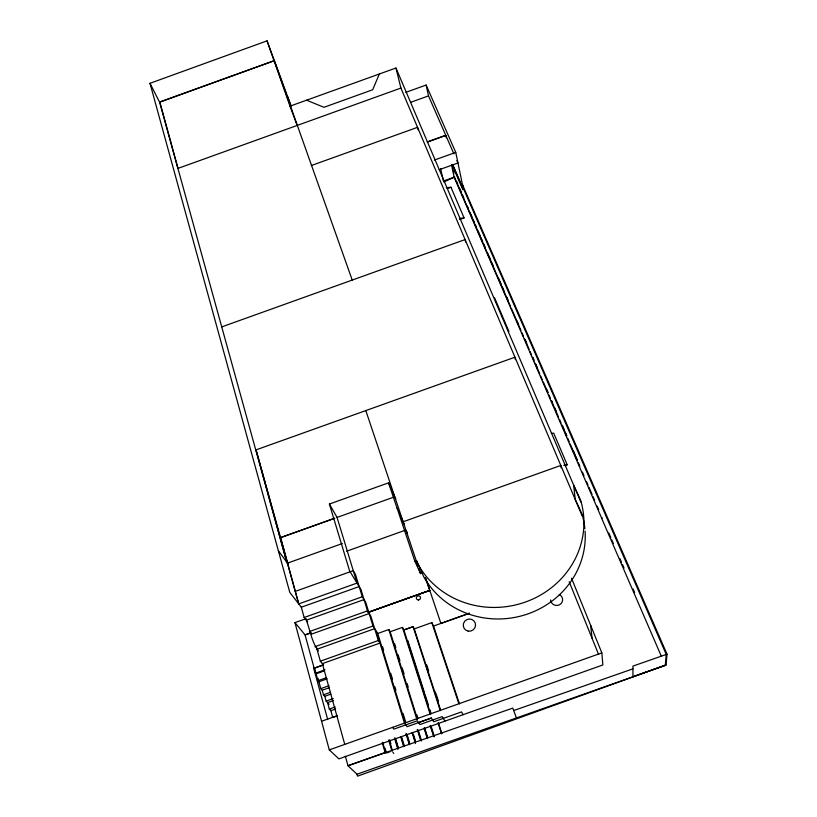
<?xml version="1.0" encoding="UTF-8"?>
<svg xmlns="http://www.w3.org/2000/svg" width="817" height="817" viewBox="0 0 817 817"><rect width="100%" height="100%" fill="white"/><g stroke="black" fill="none" stroke-linecap="round" stroke-linejoin="round"><path stroke-width="1.23" d="M665.314 665.365L666.243 654.448L461.932 185.091L462.534 184.877L667.009 654.182L666.069 664.967L632.95 676.67L632.93 666.1L667.009 654.182M666.049 665.13L357.019 774.23L347.991 765.733L345.366 756.215M379.364 73.99L372.675 89.768L323.961 107.303L306.6 100.195M443.897 181.977L454.701 176.983L443.386 181.047L440.639 168.751M307.662 621.941L304.149 617.499L301.32 607.215L289.79 592.396L149.991 83.303L267.047 40.85L291.107 106.047M149.991 83.303L159.621 102.248L274.359 60.652L352.229 280.078M274.359 60.652L159.826 101.931L177.973 168.404L400.902 88.062L395.959 68.015L290.015 106.159L267.047 40.85M405.835 92.352L426.127 85.039L455.763 152.391L462.984 187.185L462.534 184.877M410.634 102.319L428.496 95.895L426.127 85.039M311.267 165.555L417.538 127.329L418.12 129.791M427.291 141.933L445.776 135.285L446.307 137.797M427.322 142.066L445.806 135.418M434.368 160.071L455.763 152.391M439.117 169.762L457.908 163.012L456.877 160.581M447.685 188.441L450.953 187.267L464.087 217.935L459.644 219.528M221.918 326.841L465.098 239.575L465.619 242.036M665.324 665.232L357.56 776.15L357.019 774.23M286.736 562.014L256.048 449.881L514.945 357.203L515.364 359.613M316.383 646.952L320.325 661.198L322.368 663.629L379.956 643.091L378.291 640.538L370.867 616.263L367.476 610.871L360.951 589.476L349.645 571.022L329.394 504.048L388.555 482.847L395.734 499.064M329.394 504.048L337.064 517.427L357.039 583.083L298.736 603.896L280.568 537.617L334.643 518.274M337.064 517.427L393.518 497.206M342.364 543.53L287.564 563.107L280.568 537.617L334.664 518.284M585.084 531.132A85.744 80.995 -10 0 1 522.196 615.681A85.744 80.995 -10 0 1 423.318 575.975L422.205 572.993L420.53 573.585L414.822 561.187L397.123 508.327L404.17 524.065M287.073 563.23L159.621 102.248M403.149 521.767L560.809 465.455L561.126 467.886M564.935 465.608L567.212 464.802L553.681 433.112L551.363 433.408M346.633 551.22L405.406 530.192M295.305 591.355L353.261 570.664L355.405 574.218L362.278 596.757L365.74 602.333L372.971 626.016L377.74 633.492L405.406 723.729M414.822 561.187L416.517 560.585L422.205 572.993M301.32 607.215L359.174 586.565M304.149 617.499L362.278 596.757M368.477 612.239L429.793 590.436L368.528 612.29M441.977 623.044L469.489 613.22L433.531 626.057L431.836 622.615L414.28 628.876L413.096 626.69L403.874 629.927L402.444 627.415L390.148 631.735L417.446 719.001M287.553 563.066L289.095 562.515M364.045 599.607L306.293 620.215C310.307 630.438 311.696 642.05 318.385 650.883M661.259 656.051L601.629 518.244L602.323 517.998M309.429 631.572L367.476 610.871M367.905 612.413L429.752 590.354L425.79 578.61M311.471 634.115L369.161 613.536M314.943 646.707L372.971 626.016M317.016 649.229L374.666 628.671M377.74 633.492L388.821 629.539L390.189 631.817M403.884 629.968L413.096 626.69L440.281 710.627M320.325 661.198L378.291 640.538M314.157 668.143L323.603 664.772M314.177 668.245L322.582 665.252M306.201 618.632L294.947 622.605L305.078 634.921L315.536 673.208L324.952 669.848M324.298 670.89L316.087 673.821L315.536 673.208M327.668 719.471L313.483 667.448L314.698 668.766L317.956 680.684L326.197 677.742M327.137 678.825L318.916 681.756L317.956 680.684M317.976 678.335L320.795 688.639L329.047 685.698M320.795 688.639L322.225 690.212L329.261 687.71M322.225 690.212L323.481 694.807L330.487 692.316M323.481 694.807L324.829 696.288L330.824 694.144M324.829 696.288L326.157 701.139L333.326 698.586M333.499 700.526L327.556 702.651L329.312 709.044L330.854 710.698L335.603 709.003M329.312 709.044L335.276 706.919M321.571 721.258L336.839 715.815M337.482 715.794L332.733 717.489L330.272 708.574M294.947 622.605L329.292 749.894L601.843 652.885L571.491 578.17M418.539 722.565L431.335 718.01L433.756 721.799L461.585 711.893L463.086 714.701M431.376 718.072L407.101 726.711L404.466 723.137L376.341 631.286M386.87 752.865L389.903 751.783M665.559 662.475L666.304 662.209M513.699 710.545L632.94 668.847M563.699 465.292L567.212 464.802M459.409 218.435L464.087 217.935M446.337 187.726L450.953 187.267M329.292 749.894L338.922 758.881L602.854 664.956L601.843 652.885M326.157 701.139L329.108 704.325M392.926 752.406L393.794 753.417M392.538 727.375L393.906 729.121L417.313 720.798L419.918 724.567L442.232 716.621L444.948 721.145M278.372 550.76L287.441 563.097L298.736 603.896M434.348 690.784L436.064 693.745M407.264 533.031L406.182 530.846L407.203 533.113M428.496 95.895L453.874 153.821M452.618 164.554L462.963 188.339M452.026 164.768L462.861 189.687L461.932 185.091M456.734 181.67L457.745 184.009M459.266 187.522L461.299 192.209M462.31 194.548L463.831 198.061M467.385 206.262L468.396 208.601M469.918 212.114L471.95 216.801M472.961 219.14L474.483 222.653M475.494 224.992L476.515 227.34M478.037 230.854L480.059 235.531M481.08 237.88L482.602 241.393M483.613 243.732L485.135 247.245M487.667 253.107L490.711 260.133M491.732 262.471L493.254 265.985M498.319 277.698L501.362 284.725M502.384 287.063L503.905 290.576M506.438 296.428L507.96 299.941M517.09 321.03L518.611 324.543M525.208 339.76L526.73 343.273M532.817 357.325L533.828 359.674M535.86 364.351L537.382 367.864M546.512 388.953L548.033 392.466M551.587 400.657L552.598 403.006M554.631 407.683L556.152 411.196M562.239 425.248L564.271 429.936M565.282 432.275L566.804 435.798M573.401 451.015L574.923 454.528M575.934 456.877L577.456 460.39M454.395 177.095L510.278 305.895M511.299 308.244L520.95 330.487M521.961 332.825L523.493 336.338M524.504 338.677L529.079 349.216M530.09 351.555L531.612 355.068M532.633 357.407L534.155 360.92M535.166 363.269L539.741 373.798M540.762 376.147L542.284 379.66M543.295 381.999L547.87 392.538M548.881 394.877L550.413 398.39M551.424 400.728L558.532 417.119M559.553 419.458L561.075 422.971M562.096 425.31L566.661 435.849M567.682 438.188L569.204 441.701M570.215 444.05L577.333 460.441M578.344 462.779L579.866 466.293M582.409 472.144L583.93 475.657M586.473 481.509L587.995 485.022M589.016 487.361L592.059 494.387M593.081 496.726L594.602 500.239M597.135 506.091L598.667 509.604M608.808 532.99L610.83 537.657M611.851 539.996L613.363 543.499M619.95 558.685L621.471 562.188M622.493 564.516L624.004 568.019M633.134 589.047L634.646 592.55M601.618 518.019L454.119 177.187L451.556 164.952M452.598 164.564L462.779 188.41M494.53 297.745L508.92 331.498M395.959 68.015L580.805 501.944M400.902 88.062L582.184 515.905M569.183 581.735L598.616 654.488M416.517 560.585L417.661 563.638A88.032 82.66 -10.8 0 0 528.17 601.006A88.032 82.66 -10.8 0 0 580.509 499.841L573.667 485.196L575.229 499.483L581.898 513.842A85.744 80.995 -10 0 1 584.87 528.619M290.015 106.159L297.143 125.409M516.415 717.877L512.79 708.104L347.991 765.733L385.144 752.518L382.264 742.724M287.666 96.723L290.954 106.067M425.443 577.517L440.914 623.422M365.812 410.594L418.13 566.344M418.937 568.755L420.561 573.575M388.555 482.847L397.103 508.327M433.531 626.057L459.491 703.917M431.836 622.615L458.776 703.447M426.668 664.813L428.629 670.839M436.452 694.94L438.402 700.966M414.28 628.876L440.577 709.993M438.402 722.769L441.885 733.584M438.075 722.963L441.568 733.809M407.836 640.651L424.534 692.928M424.922 694.144L428.384 704.969M429.916 709.769L431.07 713.384M403.853 629.866L430.702 713.997M402.444 627.415L430.222 714.456M431.233 726.701L434.297 736.321M430.528 725.823L434.001 736.76M430.13 725.537L433.95 736.556M424.646 727.916L427.71 737.649M424.595 728.815L427.557 738.241M424.054 728.029L427.393 738.639M394.652 643.837L395.785 647.442M398.042 654.652L399.922 660.667M402.178 667.877L404.058 673.892M407.07 683.502L408.194 687.107M416.884 714.885L418.028 718.511M388.821 629.539L416.936 719.573M418.12 729.949L421.072 739.446M417.926 730.347L421.266 741.06M417.283 729.448L420.622 740.182M413.484 734.575L415.322 740.529M412.462 732.492L415.404 742.04M412.166 732.788L415.496 743.562M382.519 646.635L383.643 650.261M390.7 673.259L392.558 679.315M394.785 686.576L395.898 690.202M402.985 713.302L405.61 721.84M407.019 734.422L409.572 742.786M406.345 733.533L409.634 744.307M406.029 733.829L409.327 744.644M401.852 737.782L404.037 744.971M401.116 736.73L404.007 746.278M400.82 737.087L403.71 746.656M395.632 738.68L398.145 747.044M394.958 737.843L398.196 748.617M394.57 738.333L397.859 749.301M389.811 740.039L390.894 743.684M389.249 740.028L392.487 750.925M388.678 740.131L391.925 751.068M385.011 748.229L386.084 751.865M382.632 742.285L385.849 753.223M256.048 449.881L280.568 537.617M322.368 663.629L344.754 744.389M453.425 170.855L453.935 173.306M590.681 625.413L592.029 638.21M559.257 594.47A5.995 5.79 7.9 0 1 562.362 601.332A5.995 5.79 7.9 0 1 555.938 605.407A5.995 5.79 7.9 0 1 550.617 599.954M310.991 632.818L305.078 634.921L310.991 632.828M418.508 599.944A2.124 2.022 -37.3 0 0 420.193 596.716A2.124 2.022 -37.3 0 0 416.578 597.023A2.124 2.022 -37.3 0 0 418.508 599.944M468.243 631.133A6.199 6.066 -32.8 0 0 475.218 622.993A6.199 6.066 -32.8 0 0 464.74 621.226A6.199 6.066 -32.8 0 0 468.243 631.133"/></g></svg>
